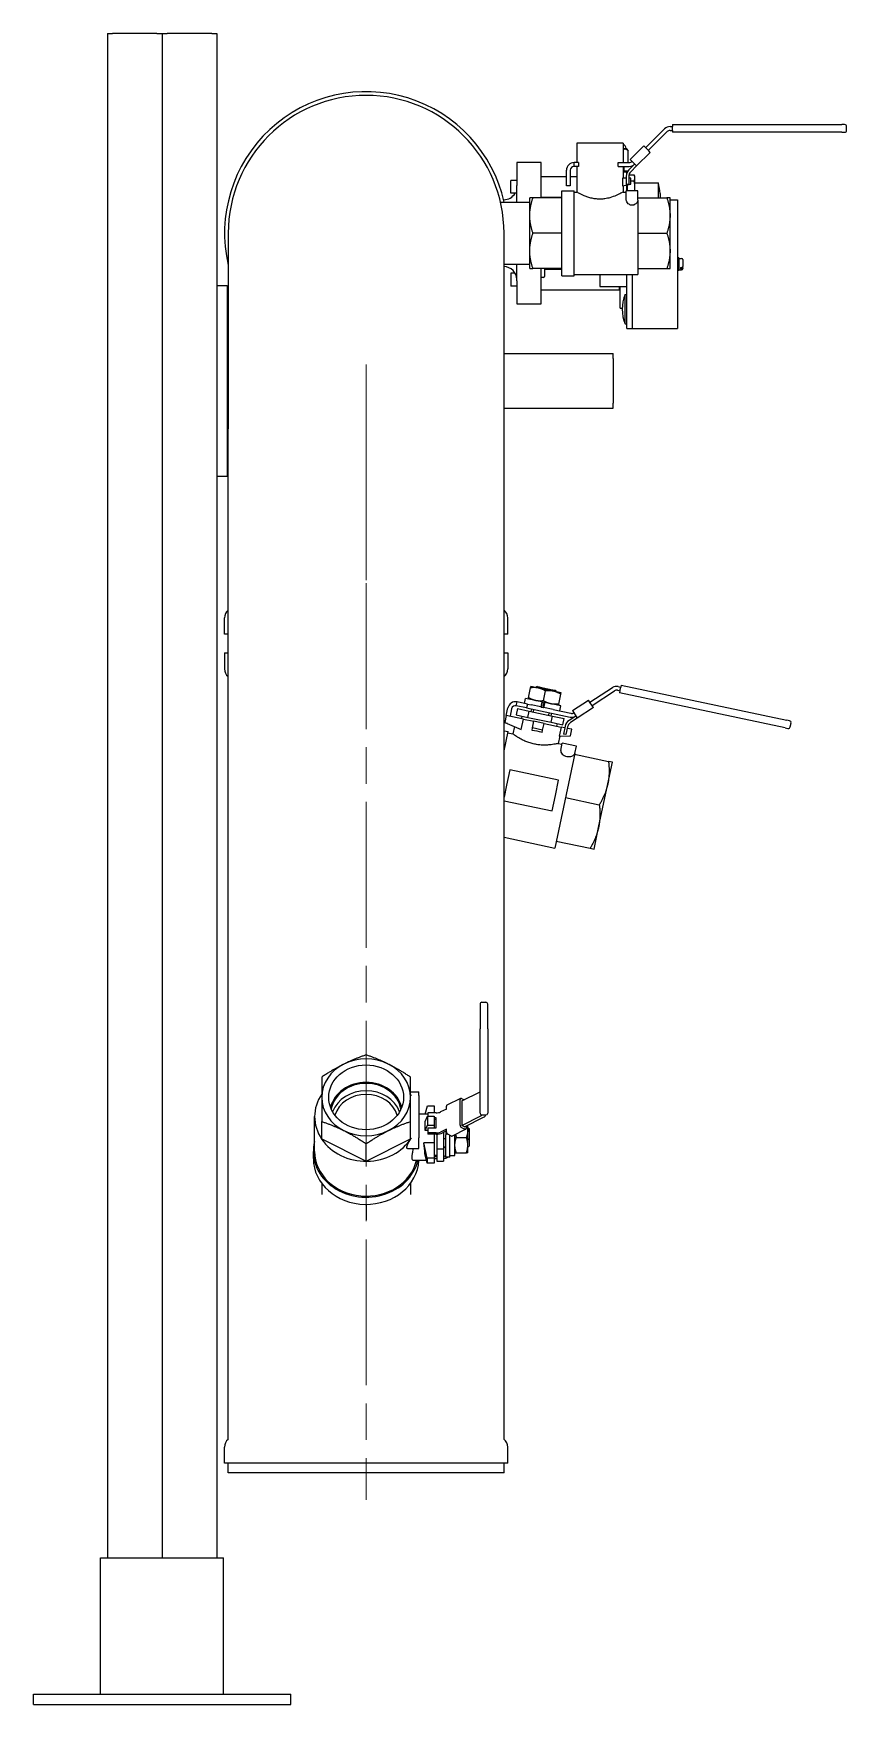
# Model space of a CAD drawing. Header units: millimetres. Extents: x 0 to 8400, y 0 to 5940.
# Drawn here: x 4559 to 5191, y 3732 to 5031 of the extents above; entities that cross this region are included whole.
import ezdxf

# ---------------------------------------------------------------- set-up
doc = ezdxf.new("R2010")
doc.units = ezdxf.units.MM
doc.header["$LTSCALE"] = 20
doc.linetypes.add('CHAIN', pattern=[0.3543, 0.2362, -0.0295, 0.0591, -0.0295])
doc.layers.add('Centerline', color=7, linetype='Continuous', lineweight=18)
doc.layers.add('Visible', color=7, linetype='Continuous', lineweight=25)

msp = doc.modelspace()

# ---------------------------------------------------------------- linework, layer by layer
at = {"layer": 'Centerline', "linetype": 'CHAIN', "ltscale": 23.990969}
msp.add_line((4817.5, 4773.7), (4817.5, 3891.22), dxfattribs=at)
at = {"layer": 'Centerline', "linetype": 'CHAIN', "ltscale": 13.222019}
msp.add_line((4817.5, 4535.7), (4817.5, 4773.68), dxfattribs=at)
at = {"layer": 'Visible'}
for p, q in [((4616.5, 5030.97), (4620.5, 5030.97)), ((4616.5, 5030.97), (4616.5, 3846.22)), ((4655, 5030.97), (4620.5, 5030.97)), ((4655, 5030.97), (4659, 5030.97)), ((4659, 5030.97), (4663, 5030.97)), ((4659, 5030.97), (4659, 3846.22)), ((4697.5, 5030.97), (4663, 5030.97)), ((4697.5, 5030.97), (4701.5, 5030.97)), ((4701.5, 5030.97), (4701.5, 4834.95)), ((5034.64, 4942.08), (5049.39, 4956.84)), ((5036.76, 4939.96), (5051.51, 4954.72)), ((5053.64, 4958.6), (5055.64, 4958.6)), ((5053.64, 4955.6), (5055.64, 4955.6)), ((5055.64, 4960.1), (5187.16, 4960.1)), ((5055.64, 4960.1), (5055.64, 4958.6)), ((5055.64, 4955.6), (5055.64, 4958.6)), ((5055.64, 4955.6), (5055.64, 4954.1)), ((5187.16, 4954.1), (5055.64, 4954.1)), ((5189.31, 4960.1), (5187.16, 4960.1)), ((5187.16, 4954.1), (5189.31, 4954.1)), ((5190.81, 4955.6), (5190.81, 4958.6)), ((5017.15, 4945.7), (4981.15, 4945.7)), ((4981.15, 4945.7), (4981.15, 4930.6)), ((5017.15, 4945.7), (5017.15, 4930.6)), ((5017.15, 4941.48), (5019.46, 4941.48)), ((5019.46, 4941.48), (5021.21, 4939.73)), ((5021.21, 4930.6), (5021.21, 4939.73)), ((5021.21, 4939.73), (5021.21, 4939.73)), ((5021.21, 4930.6), (5021.21, 4939.73)), ((5022.61, 4932.89), (5033.22, 4943.5)), ((5038.17, 4938.55), (5027.56, 4927.94)), ((5034.28, 4942.44), (5033.22, 4943.5)), ((5037.11, 4939.61), (5034.28, 4942.44)), ((5038.17, 4938.55), (5037.11, 4939.61)), ((4934.5, 4930.7), (4934.5, 4912.78)), ((4953.5, 4930.7), (4934.5, 4930.7)), ((4953.5, 4903.2), (4953.5, 4930.7)), ((4973.15, 4912.6), (4973.15, 4924.6)), ((4976.15, 4924.6), (4976.15, 4912.6)), ((4982.5, 4930.6), (4979.15, 4930.6)), ((4979.15, 4927.6), (4979.15, 4930.6)), ((4982.5, 4927.6), (4979.15, 4927.6)), ((4981.15, 4927.6), (4981.15, 4907.7)), ((4982.5, 4930.6), (4982.5, 4927.6)), ((5013.4, 4927.6), (5013.4, 4930.6)), ((5013.4, 4930.6), (5021.91, 4930.6)), ((5013.4, 4927.6), (5021.91, 4927.6)), ((5017.15, 4927.6), (5017.15, 4918.6)), ((5020.91, 4923.98), (5017.15, 4923.98)), ((5017.15, 4923.53), (5017.78, 4923.43)), ((5017.15, 4923.43), (5020, 4923.43)), ((5017.96, 4923.98), (5017.96, 4927.6)), ((5020, 4922.23), (5020, 4923.43)), ((5026.15, 4929.36), (5021.66, 4924.86)), ((5022.61, 4932.89), (5023.68, 4931.83)), ((5027.56, 4927.94), (5023.07, 4923.45)), ((5023.68, 4931.83), (5026.5, 4929)), ((5026.5, 4929), (5027.56, 4927.94)), ((4930, 4906.76), (4930, 4916.76)), ((4934.5, 4916.76), (4930, 4916.76)), ((4934.5, 4899.85), (4934.5, 4912.78)), ((4953.5, 4919.76), (4973.15, 4919.76)), ((4976.15, 4912.6), (4973.15, 4912.6)), ((4976.15, 4919.76), (4981.15, 4919.76)), ((5019.61, 4918.6), (5016.7, 4918.6)), ((5016.7, 4918.6), (5016.7, 4912.49)), ((5016.7, 4912.49), (5023.06, 4913.92)), ((5017.15, 4912.59), (5017.15, 4907.7)), ((5019.61, 4919.91), (5019.61, 4913.67)), ((5021.61, 4913.67), (5019.61, 4913.67)), ((5020, 4908.7), (5020, 4913.23)), ((5020.6, 4911.76), (5020.6, 4913.36)), ((5020.6, 4908.7), (5020.6, 4911.76)), ((5021.61, 4919.91), (5021.61, 4913.67)), ((5023.06, 4918.6), (5021.61, 4918.6)), ((5021.73, 4921), (5025.69, 4921)), ((5023.06, 4913.92), (5023.06, 4918.6)), ((5023.06, 4916.38), (5025.69, 4916.38)), ((5026.4, 4919.76), (5025.69, 4921)), ((5026.4, 4918.69), (5026.4, 4919.76)), ((5026.4, 4911.76), (5026.4, 4918.69)), ((5026.4, 4914.96), (5044.62, 4914.96)), ((5026.4, 4908.7), (5026.4, 4911.76)), ((5044.62, 4903.2), (5044.62, 4914.96)), ((4921.89, 4899.85), (4944.65, 4899.85)), ((4924.38, 4901.7), (4924.5, 4901.7)), ((4934.5, 4906.76), (4930, 4906.76)), ((4944.65, 4889.45), (4944.65, 4903.2)), ((4947.11, 4903.2), (4944.65, 4903.2)), ((4969.65, 4903.2), (4947.11, 4903.2)), ((4953.5, 4903.76), (4969.65, 4903.76)), ((4956, 4903.76), (4956, 4903.2)), ((4969.65, 4842.7), (4969.65, 4908.7)), ((4969.65, 4908.7), (4979.15, 4908.7)), ((4979.15, 4842.7), (4979.15, 4908.7)), ((4979.15, 4907.7), (4981.15, 4907.7)), ((5017.15, 4907.7), (5019.65, 4907.7)), ((5028.65, 4908.7), (5019.65, 4908.7)), ((5019.65, 4901.45), (5019.65, 4908.7)), ((5028.65, 4901.45), (5028.65, 4908.7)), ((5028.65, 4903.2), (5051.19, 4903.2)), ((5028.65, 4901.45), (5028.65, 4843.7)), ((5046.1, 4906.48), (5046.1, 4903.2)), ((5053.65, 4903.2), (5051.19, 4903.2)), ((5053.65, 4889.45), (5053.65, 4903.2)), ((5053.65, 4901.76), (5059.5, 4901.76)), ((5059.5, 4901.76), (5059.5, 4801.56)), ((4944.65, 4861.95), (4944.65, 4889.45)), ((5053.65, 4861.95), (5053.65, 4889.45)), ((4710.35, 4875.7), (4710.35, 4723.7)), ((4924.65, 4723.7), (4924.65, 4875.7)), ((4969.65, 4875.7), (4947.11, 4875.7)), ((5028.65, 4875.7), (5051.19, 4875.7)), ((4944.65, 4848.2), (4944.65, 4861.95)), ((5053.65, 4848.2), (5053.65, 4861.95)), ((4924.65, 4851.55), (4944.65, 4851.55)), ((4930, 4844.64), (4930, 4834.64)), ((4933.2, 4844.64), (4930, 4844.64)), ((4934.5, 4838.62), (4934.5, 4851.55)), ((4944.65, 4848.2), (4947.11, 4848.2)), ((4969.65, 4848.2), (4947.11, 4848.2)), ((4953.5, 4820.7), (4953.5, 4848.2)), ((4956, 4848.2), (4956, 4842)), ((4956, 4847.64), (4969.65, 4847.64)), ((4962.26, 4848.2), (4962.41, 4847.64)), ((4965.42, 4847.64), (4965.42, 4848.2)), ((5028.65, 4848.2), (5051.19, 4848.2)), ((5051.19, 4848.2), (5053.65, 4848.2)), ((5060.5, 4856.66), (5059.5, 4856.66)), ((5060.5, 4846.66), (5059.5, 4846.66)), ((5060.5, 4856.66), (5060.5, 4846.66)), ((5060.5, 4856.16), (5062.5, 4856.16)), ((5060.5, 4847.16), (5062.5, 4847.16)), ((5061.7, 4849.05), (5061.7, 4847.99)), ((5061.7, 4849.05), (5062.5, 4849.05)), ((5062.5, 4847.99), (5061.7, 4847.99)), ((5063.5, 4855.16), (5063.5, 4849.77)), ((5063.5, 4848.71), (5063.5, 4849.77)), ((5063.5, 4848.71), (5063.5, 4848.16)), ((4701.5, 4834.95), (4701.5, 4686.95)), ((4701.5, 4834.95), (4709.5, 4834.95)), ((4709.5, 4834.95), (4709.5, 4686.95)), ((4934.5, 4834.64), (4930, 4834.64)), ((4934.5, 4838.62), (4934.5, 4820.7)), ((4955.2, 4841.2), (4953.5, 4841.2)), ((4953.5, 4831.64), (5014.5, 4831.64)), ((4969.65, 4842.7), (4979.15, 4842.7)), ((4979.15, 4843.7), (5028.65, 4843.7)), ((4999, 4843.7), (4999, 4834.38)), ((4999, 4834.38), (5020, 4834.38)), ((5014.5, 4831.64), (5014.5, 4834.38)), ((5015, 4832.14), (5014.5, 4831.64)), ((5015, 4817.36), (5015, 4834.38)), ((5020, 4801.66), (5020, 4843.7)), ((5024.5, 4801.56), (5024.5, 4843.7)), ((4934.5, 4820.7), (4953.5, 4820.7)), ((5018.79, 4805.15), (5018.79, 4828.15)), ((5018.79, 4828.15), (5020, 4828.15)), ((5015, 4817.36), (5016.51, 4817.36)), ((5018.79, 4805.15), (5020, 4805.15)), ((5020, 4801.66), (5024.5, 4801.66)), ((5024.5, 4801.56), (5059.5, 4801.56)), ((4709.5, 4782.2), (4710.35, 4782.2)), ((4924.65, 4782.2), (5009.5, 4782.2)), ((5009.5, 4778.2), (5009.5, 4782.2)), ((5009.5, 4778.2), (5009.5, 4743.7)), ((5009.5, 4739.7), (5009.5, 4743.7)), ((4709.5, 4739.7), (4710.35, 4739.7)), ((4924.65, 4739.7), (5009.5, 4739.7)), ((4710.35, 3938.34), (4710.35, 4723.7)), ((4924.65, 3938.34), (4924.65, 4723.7)), ((4701.5, 4686.95), (4701.5, 3846.22)), ((4701.5, 4686.95), (4709.5, 4686.95)), ((4707.5, 4564.2), (4707.5, 4576.7)), ((4927.5, 4564.2), (4927.5, 4576.7)), ((4710.35, 4564.2), (4707.5, 4564.2)), ((4927.5, 4564.2), (4924.65, 4564.2)), ((4707.5, 4549.7), (4710.35, 4549.7)), ((4707.5, 4549.7), (4707.5, 4537.2)), ((4924.65, 4549.7), (4927.5, 4549.7)), ((4927.5, 4549.7), (4927.5, 4537.2)), ((4943.64, 4514.74), (4945.26, 4522.42)), ((4945.26, 4522.42), (4945.49, 4523.47)), ((4951.36, 4522.23), (4945.49, 4523.47)), ((4950.58, 4523.41), (4949.4, 4522.64)), ((4950.58, 4523.41), (4952.64, 4522.98)), ((4963.1, 4519.74), (4951.36, 4522.23)), ((4952.64, 4522.98), (4962.23, 4520.95)), ((4955.38, 4512.25), (4957, 4519.94)), ((4962.23, 4520.95), (4964.28, 4520.51)), ((4968.97, 4518.5), (4963.1, 4519.74)), ((4964.28, 4520.51), (4965.05, 4519.33)), ((4991.42, 4511.18), (5008.91, 4522.56)), ((4993.06, 4508.66), (5010.55, 4520.04)), ((5012.81, 4520.46), (5014.76, 4520.05)), ((5013.43, 4523.4), (5015.39, 4522.98)), ((5014.76, 4520.05), (5014.45, 4518.58)), ((5014.76, 4520.05), (5015.39, 4522.98)), ((5015.7, 4524.45), (5015.39, 4522.98)), ((5015.7, 4524.45), (5144.37, 4497.22)), ((4926.41, 4500.93), (4927.65, 4506.8)), ((4934.14, 4508.49), (4934.76, 4511.43)), ((4942.22, 4506.78), (4934.14, 4508.49)), ((4942.84, 4509.72), (4934.76, 4511.43)), ((4940.63, 4510.19), (4941.46, 4514.1)), ((4954.08, 4511.43), (4941.46, 4514.1)), ((4942.84, 4509.72), (4942.22, 4506.78)), ((4942.22, 4506.78), (4975.97, 4499.64)), ((4942.84, 4509.72), (4945.85, 4509.08)), ((4943.64, 4514.74), (4943.42, 4513.69)), ((4953.25, 4507.52), (4945.85, 4509.08)), ((4954.08, 4511.43), (4953.25, 4507.52)), ((4953.48, 4507.47), (4953.25, 4507.52)), ((4953.48, 4507.47), (4955.17, 4507.11)), ((4953.7, 4507.42), (4954.53, 4511.33)), ((4954.23, 4511.4), (4954.08, 4511.43)), ((4954.23, 4511.4), (4956.08, 4511.01)), ((4954.95, 4507.16), (4955.78, 4511.07)), ((4955.17, 4507.11), (4955.4, 4507.06)), ((4956.23, 4510.97), (4955.4, 4507.06)), ((4962.8, 4505.49), (4955.4, 4507.06)), ((4956.08, 4511.01), (4956.23, 4510.97)), ((4968.85, 4508.3), (4956.23, 4510.97)), ((4967.12, 4509.77), (4966.89, 4508.72)), ((4967.12, 4509.77), (4968.74, 4517.45)), ((4968.02, 4504.39), (4968.85, 4508.3)), ((4968.74, 4517.45), (4968.97, 4518.5)), ((4977.76, 4504.67), (4990.33, 4512.85)), ((4994.15, 4506.99), (4981.57, 4498.81)), ((4991.15, 4511.6), (4990.33, 4512.85)), ((4993.33, 4508.24), (4991.15, 4511.6)), ((4994.15, 4506.99), (4993.33, 4508.24)), ((5143.13, 4491.35), (5014.45, 4518.58)), ((4925.16, 4495.06), (4925.25, 4495.48)), ((4927.31, 4494.61), (4925.16, 4495.06)), ((4926.35, 4500.94), (4925.2, 4495.51)), ((4925.2, 4495.51), (4937.96, 4490.08)), ((4939.66, 4498.13), (4926.35, 4500.94)), ((4930.58, 4506.18), (4929.34, 4500.31)), ((4935.22, 4506.22), (4934.18, 4501.33)), ((4934.18, 4501.33), (4943.22, 4499.42)), ((4935.22, 4506.22), (4944.25, 4504.31)), ((4937.96, 4490.08), (4939.66, 4498.13)), ((4938.56, 4500.4), (4938.15, 4498.45)), ((4939.66, 4498.13), (4947.93, 4496.38)), ((4943.22, 4499.42), (4944.25, 4504.31)), ((4943.22, 4499.42), (4961.29, 4495.59)), ((4944.25, 4504.31), (4962.33, 4500.48)), ((4945.88, 4506.01), (4945.46, 4504.05)), ((4946.84, 4491.23), (4947.93, 4496.38)), ((4947.6, 4505.65), (4947.18, 4503.69)), ((4955.75, 4494.72), (4947.93, 4496.38)), ((4954.66, 4489.57), (4955.75, 4494.72)), ((4955.75, 4494.72), (4969.01, 4491.91)), ((4959.4, 4501.1), (4959.82, 4503.06)), ((4961.53, 4502.7), (4961.12, 4500.74)), ((4961.29, 4495.59), (4962.33, 4500.48)), ((4961.29, 4495.59), (4970.33, 4493.68)), ((4962.33, 4500.48), (4971.37, 4498.57)), ((4962.8, 4505.49), (4976.59, 4502.58)), ((4965.95, 4494.61), (4965.54, 4492.65)), ((4970.33, 4493.68), (4971.37, 4498.57)), ((4980.48, 4500.48), (4975.16, 4497.02)), ((4981.57, 4498.81), (4976.25, 4495.34)), ((4977.76, 4504.67), (4978.58, 4503.42)), ((4978.58, 4503.42), (4980.76, 4500.06)), ((4980.76, 4500.06), (4981.57, 4498.81)), ((5146.47, 4496.77), (5144.37, 4497.22)), ((5147.01, 4492.06), (5147.63, 4494.99)), ((4924.65, 4489.04), (4927.83, 4488.36)), ((4924.65, 4473.32), (4927.83, 4488.36)), ((4927.63, 4487.39), (4931.54, 4486.56)), ((4932.75, 4492.29), (4931.54, 4486.56)), ((4946.43, 4489.31), (4946.84, 4491.23)), ((4954.66, 4489.57), (4946.84, 4491.23)), ((4954.26, 4487.65), (4954.66, 4489.57)), ((4967.98, 4484.85), (4966.76, 4479.1)), ((4969.01, 4491.91), (4967.51, 4484.84)), ((4967.51, 4484.84), (4976.22, 4485.01)), ((4971.85, 4491.31), (4969.01, 4491.91)), ((4972.13, 4492.6), (4970.83, 4486.49)), ((4972.79, 4486.07), (4970.83, 4486.49)), ((4974.08, 4492.18), (4972.79, 4486.07)), ((4977.31, 4490.16), (4973.81, 4490.9)), ((4976.22, 4485.01), (4977.31, 4490.16)), ((5143.13, 4491.35), (5145.23, 4490.9)), ((4979.66, 4471.47), (4964.09, 4397.9)), ((4966.76, 4479.1), (4969.69, 4478.48)), ((4968.7, 4473.79), (4969.9, 4479.46)), ((4980.86, 4477.14), (4969.9, 4479.46)), ((4979.51, 4470.78), (5005.85, 4465.21)), ((4979.66, 4471.47), (4980.86, 4477.14)), ((4929.16, 4458.61), (4926.64, 4446.71)), ((4967.06, 4450.59), (4929.16, 4458.61)), ((5005.29, 4447.69), (5008.86, 4464.57)), ((5008.86, 4464.57), (5005.85, 4465.21)), ((4926.64, 4446.71), (4924.65, 4437.32)), ((4964.54, 4438.69), (4967.06, 4450.59)), ((4998.15, 4413.94), (5005.29, 4447.69)), ((4924.65, 4434.69), (4962.02, 4426.78)), ((4962.02, 4426.78), (4964.54, 4438.69)), ((4972.37, 4437.03), (4998.7, 4431.46)), ((4924.65, 4406.24), (4964.09, 4397.9)), ((4965.22, 4403.28), (4991.56, 4397.7)), ((4994.57, 4397.06), (4998.15, 4413.94)), ((4991.56, 4397.7), (4994.57, 4397.06)), ((4906, 4276.56), (4906, 4257.5)), ((4907.5, 4278.06), (4910.5, 4278.06)), ((4912, 4257.5), (4912, 4276.56)), ((4906, 4191.74), (4906, 4257.5)), ((4912, 4257.5), (4912, 4191.74)), ((4852, 4208.38), (4858.5, 4208.38)), ((4858.5, 4205.58), (4858.5, 4208.38)), ((4891.86, 4201.36), (4906, 4208.42)), ((4858.5, 4205.58), (4858.5, 4172.67)), ((4863.49, 4191.03), (4865.24, 4197.57)), ((4865.24, 4197.57), (4870.5, 4197.57)), ((4870.5, 4197.57), (4870.5, 4192.05)), ((4879.84, 4195.03), (4875.35, 4192.78)), ((4879.84, 4195.03), (4879.84, 4197.19)), ((4890.84, 4203.31), (4880.23, 4198)), ((4890.45, 4182.58), (4890.45, 4202.5)), ((4891.51, 4203.26), (4893.6, 4202.22)), ((4891.86, 4201.36), (4891.86, 4182.3)), ((4777.5, 4162.03), (4777.5, 4189.13)), ((4783, 4171.88), (4783, 4185.34)), ((4852, 4171.88), (4852, 4185.34)), ((4865.57, 4191.03), (4858.5, 4191.03)), ((4863.27, 4185.27), (4865.24, 4189.51)), ((4863.27, 4178.34), (4865.24, 4182.58)), ((4865.24, 4189.51), (4865.24, 4182.58)), ((4865.24, 4189.51), (4870.5, 4189.51)), ((4865.24, 4182.58), (4870.5, 4182.58)), ((4871.81, 4192.05), (4865.57, 4192.05)), ((4865.57, 4192.05), (4865.57, 4189.51)), ((4870.5, 4189.51), (4870.5, 4182.58)), ((4871.81, 4188.15), (4870.5, 4188.15)), ((4870.5, 4187.15), (4871.81, 4187.15)), ((4871.81, 4187.03), (4870.5, 4187.03)), ((4870.5, 4182.58), (4870.5, 4180.36)), ((4871.81, 4180.36), (4871.81, 4188.15)), ((4891.86, 4182.3), (4906.62, 4189.68)), ((4893.99, 4181.24), (4891.86, 4182.3)), ((4893.99, 4181.24), (4908.74, 4188.62)), ((4896.5, 4179.03), (4896.5, 4182.5)), ((4907.5, 4190.44), (4910.5, 4190.44)), ((4783, 4171.88), (4817.5, 4154.63)), ((4817.5, 4154.63), (4852, 4171.88)), ((4858.5, 4164.27), (4858.5, 4172.67)), ((4865.57, 4178.34), (4863.27, 4178.34)), ((4865.57, 4180.36), (4865.57, 4176.46)), ((4865.57, 4180.36), (4871.81, 4180.36)), ((4865.57, 4176.46), (4865.57, 4175.46)), ((4871.81, 4176.46), (4865.57, 4176.46)), ((4871.81, 4175.46), (4865.57, 4175.46)), ((4870.5, 4175.46), (4870.5, 4168.74)), ((4872.5, 4175.48), (4872.5, 4163.79)), ((4879.84, 4179.44), (4875.35, 4177.19)), ((4879.84, 4178.02), (4876.76, 4176.48)), ((4877.5, 4176.85), (4877.5, 4163.79)), ((4879.5, 4171.82), (4877.5, 4171.82)), ((4879.5, 4177.85), (4879.5, 4174.88)), ((4879.5, 4157.63), (4879.5, 4174.88)), ((4879.84, 4177.27), (4879.84, 4179.44)), ((4883.73, 4174.03), (4880.9, 4175.44)), ((4882.5, 4167.83), (4882.5, 4174.65)), ((4895.01, 4179.29), (4884.4, 4173.99)), ((4886.5, 4159.03), (4886.5, 4175.04)), ((4887.57, 4173.03), (4895.43, 4173.03)), ((4891.51, 4180.75), (4894.34, 4179.33)), ((4895.4, 4180.1), (4895.4, 4181.95)), ((4896.5, 4167.03), (4896.5, 4179.03)), ((4897.5, 4179.81), (4897.5, 4171.15)), ((4897.5, 4171.15), (4897.5, 4166.25)), ((4776.5, 4156.48), (4776.5, 4162.03)), ((4817.5, 4154.63), (4817.5, 4168.09)), ((4849.61, 4164.27), (4858.5, 4164.27)), ((4870.5, 4168.74), (4862.27, 4168.74)), ((4864.94, 4156.96), (4862.27, 4168.74)), ((4864.94, 4152.96), (4863.22, 4160.55)), ((4864.94, 4156.96), (4864.94, 4152.96)), ((4870.5, 4156.96), (4864.94, 4156.96)), ((4870.5, 4168.74), (4870.5, 4156.96)), ((4872.5, 4159.03), (4870.5, 4159.03)), ((4870.5, 4158.06), (4872.5, 4158.06)), ((4870.5, 4156.96), (4870.5, 4152.96)), ((4870.5, 4156.56), (4872.5, 4156.56)), ((4877.5, 4163.79), (4872.5, 4163.79)), ((4872.5, 4163.79), (4872.5, 4154.55)), ((4877.5, 4165.57), (4879.5, 4165.57)), ((4877.5, 4163.79), (4877.5, 4154.55)), ((4882.5, 4157.63), (4879.5, 4157.63)), ((4882.5, 4159.03), (4882.5, 4167.83)), ((4882.5, 4157.63), (4882.5, 4159.03)), ((4882.5, 4159.03), (4886.5, 4159.03)), ((4886.5, 4161.03), (4887.57, 4161.03)), ((4887.57, 4161.03), (4895.43, 4161.03)), ((4896.5, 4161.03), (4895.43, 4161.03)), ((4896.5, 4161.03), (4896.5, 4167.03)), ((4864.47, 4155.03), (4854.34, 4155.03)), ((4870.5, 4152.96), (4864.94, 4152.96)), ((4872.5, 4154.55), (4877.5, 4154.55)), ((4783, 4137.29), (4783, 4128.6)), ((4852, 4137.29), (4852, 4128.6)), ((4817.5, 4120.97), (4817.5, 4108.9)), ((4707.5, 3919.72), (4707.5, 3932.22)), ((4927.5, 3919.72), (4927.5, 3932.22)), ((4927.5, 3919.72), (4707.5, 3919.72)), ((4710.35, 3912.22), (4710.35, 3919.72)), ((4924.65, 3912.22), (4710.35, 3912.22)), ((4924.65, 3912.22), (4924.65, 3919.72)), ((4611.2, 3846.22), (4706.8, 3846.22)), ((4611.2, 3740.22), (4611.2, 3846.22)), ((4706.8, 3740.22), (4706.8, 3846.22)), ((4559, 3740.22), (4759, 3740.22)), ((4559, 3732.22), (4559, 3740.22)), ((4559, 3732.22), (4759, 3732.22)), ((4759, 3732.22), (4759, 3740.22))]:
    msp.add_line(p, q, dxfattribs=at)
for centre, radius, start, end in [((4817.5, 4875.7), 110, 12.68234, 193.07091), ((4817.5, 4875.7), 107.15, 0, 180), ((5053.64, 4952.6), 6, 90, 135), ((5053.64, 4952.6), 3, 90, 135), ((5189.31, 4958.6), 1.5, 0, 90), ((5189.31, 4955.6), 1.5, 270, 0), ((5015.46, 4941.48), 4, 0, 65.01641), ((4979.15, 4924.6), 6, 90, 180), ((4979.15, 4924.6), 3, 90, 180), ((5026.61, 4919.91), 7, 135, 180), ((5026.61, 4919.91), 5, 135, 180), ((5021.91, 4933.6), 3, 270, 315), ((5021.91, 4933.6), 6, 270, 315), ((4848.36, 4876.48), 200, 8.62693, 11.09054), ((4924.5, 4911.7), 10, 270, 330.41229), ((4817.5, 4875.7), 110, 346.92909, 347.31766), ((4924.5, 4839.7), 10, 0, 89.14053), ((5062.5, 4855.16), 1, 0, 90), ((5062.5, 4848.16), 1, 270, 0), ((4955.2, 4842), 0.8, 270, 0), ((5046.5, 4816.65), 30, 157.45969, 202.54031), ((4715.5, 4576.7), 8, 130.07202, 180), ((4919.5, 4576.7), 8, 0, 49.92798), ((4715.5, 4537.2), 8, 180, 229.92798), ((4919.5, 4537.2), 8, 310.07202, 0), ((5012.19, 4517.53), 6, 78.04879, 123.04879), ((5012.19, 4517.53), 3, 78.04879, 123.04879), ((4933.52, 4505.56), 6, 78.04879, 168.04879), ((4933.52, 4505.56), 3, 78.04879, 168.04879), ((4978.97, 4491.15), 7, 123.04879, 168.04879), ((4978.97, 4491.15), 5, 123.04879, 168.04879), ((4977.21, 4505.51), 6, 258.04879, 303.04879), ((4977.21, 4505.51), 3, 258.04879, 303.04879), ((5146.16, 4495.3), 1.5, 348.04879, 78.04879), ((5145.54, 4492.37), 1.5, 258.04879, 348.04879), ((4907.5, 4276.56), 1.5, 90, 180), ((4910.5, 4276.56), 1.5, 0, 90), ((4715.5, 3932.22), 8, 130.07202, 180), ((4919.5, 3932.22), 8, 0, 49.92798)]:
    msp.add_arc(centre, radius, start, end, dxfattribs=at)
for centre, major_axis, ratio, start_param, end_param in [((4949.5, 4484.51), (17.61, -3.73), 0.2313419, 1.3467032, 1.7948894), ((4817.5, 4204.13), (-34.5, 0), 0.8660254, 4.1887902, 5.2359878), ((4817.5, 4204.13), (-34.5, 0), 0.8660254, 5.2359878, 6.2831853), ((4817.5, 4204.13), (34.5, 0), 0.8660254, 0, 1.0471976), ((4817.5, 4191.28), (28.27, 0), 0.8660254, 0.2091619, 2.9324308), ((4817.5, 4191.28), (27.4, 0), 0.8660254, 0.1555909, 2.9860018), ((4817.5, 4185.5), (27.4, 0), 0.8660254, 0.3178826, 2.8237101), ((4817.5, 4189.13), (-40, 0), 0.8660254, 5.7525782, 8.9298139), ((4817.5, 4204.13), (-34.5, 0), 0.8660254, 0, 1.0471976), ((4817.5, 4184.78), (-25, 0), 0.8660254, 3.3941525, 6.0306254), ((4817.5, 4204.13), (34.5, 0), 0.8660254, 5.2359878, 6.2831853), ((4817.5, 4189.13), (40, 0), 0.8660254, 0.494964, 0.5306071), ((4880.9, 4196.66), (-0.67, 1.34), 0.6123724, 0, 0.8860771), ((4891.51, 4201.97), (-0.67, 1.34), 0.6123724, 5.5984661, 7.1692624), ((4859.21, 4173.03), (-2.17, -17.99), 0.1975952, 1.8940957, 2.3422818), ((4871.81, 4194.55), (-5, 0), 0.5, 1.5707963, 2.3561945), ((4891.51, 4182.05), (0.67, -1.34), 0.6123724, 4.0276698, 5.5984661), ((4907.5, 4191.74), (-1.5, 0), 0.8660254, 0, 1.5707963), ((4904.5, 4190.74), (3, 0), 0.5, 5.4977871, 6.0831844), ((4904.5, 4190.74), (6, 0), 0.5, 5.4977871, 6.1833401), ((4910.5, 4191.74), (1.5, 0), 0.8660254, 4.712389, 6.2831853), ((4817.5, 4162.03), (-41, 0), 0.8660254, 6.0618709, 9.2263341), ((4817.5, 4204.13), (34.5, 0), 0.8660254, 4.1887902, 5.2359878), ((4871.81, 4178.96), (-5, 0), 0.5, 1.5707963, 2.3561945), ((4871.81, 4178.96), (-7, 0), 0.5, 1.5707963, 2.3561945), ((4885.5, 4174.88), (-6, 0), 0.5, 5.8174368, 6.2831853), ((4880.9, 4176.74), (-0.67, 1.34), 0.6123724, 0.8860771, 2.4568735), ((4883.73, 4175.33), (0.67, -1.34), 0.6123724, 5.5984661, 6.2831853), ((4894.34, 4180.63), (0.67, -1.34), 0.6123724, 5.5984661, 7.1692624), ((4817.5, 4156.48), (-41, 0), 0.8660254, 0, 3.1007443), ((4817.5, 4162.03), (-40, 0), 0.8660254, 0, 2.9381189), ((4859.83, 4173.03), (-3.09, 18), 0.0953093, 3.930328, 4.4558578), ((4876.5, 4166.49), (-3, 0), 0.5, 1.9106332, 2.4840777), ((4876.5, 4159.56), (3, 0), 0.5, 5.0522259, 6.2831853), ((4876.5, 4159.56), (6, 0), 0.5, 4.8798371, 5.5837606)]:
    msp.add_ellipse(centre, major_axis=major_axis, ratio=ratio, start_param=start_param, end_param=end_param, dxfattribs=at)
msp.add_ellipse((4817.5, 4204.13), major_axis=(29.07, 0), ratio=0.8660254, dxfattribs=at)
for points, knots in [([(5021.21, 4939.73), (5021.11, 4939.83), (5021.01, 4939.92), (5020.91, 4940), (5020.81, 4940.09), (5020.71, 4940.17), (5020.61, 4940.25), (5020.56, 4940.29), (5020.51, 4940.32), (5020.46, 4940.36), (5020.41, 4940.4), (5020.36, 4940.43), (5020.3, 4940.46), (5020.25, 4940.5), (5020.2, 4940.53), (5020.15, 4940.56), (5020.1, 4940.59), (5020.05, 4940.62), (5019.99, 4940.65), (5019.94, 4940.67), (5019.89, 4940.7), (5019.84, 4940.72), (5019.78, 4940.75), (5019.73, 4940.77), (5019.68, 4940.79), (5019.63, 4940.81), (5019.57, 4940.83), (5019.52, 4940.85), (5019.47, 4940.87), (5019.42, 4940.88), (5019.36, 4940.9), (5019.31, 4940.91), (5019.26, 4940.92), (5019.2, 4940.94), (5019.15, 4940.95), (5019.1, 4940.95), (5019.04, 4940.96), (5018.99, 4940.97), (5018.94, 4940.97), (5018.89, 4940.98), (5018.83, 4940.98), (5018.78, 4940.98), (5018.73, 4940.98), (5018.67, 4940.98), (5018.62, 4940.98), (5018.57, 4940.98), (5018.51, 4940.97), (5018.46, 4940.97), (5018.41, 4940.96), (5018.36, 4940.95), (5018.3, 4940.94), (5018.25, 4940.93), (5018.2, 4940.92), (5018.14, 4940.91), (5018.09, 4940.9), (5018.04, 4940.88), (5017.98, 4940.87), (5017.93, 4940.85), (5017.88, 4940.83), (5017.83, 4940.81), (5017.77, 4940.79), (5017.72, 4940.77), (5017.67, 4940.75), (5017.62, 4940.72), (5017.56, 4940.7), (5017.51, 4940.67), (5017.46, 4940.64), (5017.41, 4940.62), (5017.36, 4940.59), (5017.3, 4940.56), (5017.25, 4940.53), (5017.2, 4940.49), (5017.15, 4940.46), (5017.15, 4940.46), (5017.15, 4940.46), (5017.15, 4940.46)], [0, 0, 0, 0, 0.722756, 0.722756, 0.722756, 1.4488451, 1.4488451, 1.4488451, 1.8126027, 1.8126027, 1.8126027, 2.1765769, 2.1765769, 2.1765769, 2.5405935, 2.5405935, 2.5405935, 2.9044961, 2.9044961, 2.9044961, 3.2681481, 3.2681481, 3.2681481, 3.6314347, 3.6314347, 3.6314347, 3.9942656, 3.9942656, 3.9942656, 4.3565779, 4.3565779, 4.3565779, 4.7183393, 4.7183393, 4.7183393, 5.0795528, 5.0795528, 5.0795528, 5.4402607, 5.4402607, 5.4402607, 5.8006056, 5.8006056, 5.8006056, 6.1612868, 6.1612868, 6.1612868, 6.5225106, 6.5225106, 6.5225106, 6.8842727, 6.8842727, 6.8842727, 7.2465314, 7.2465314, 7.2465314, 7.6092127, 7.6092127, 7.6092127, 7.9722147, 7.9722147, 7.9722147, 8.3354112, 8.3354112, 8.3354112, 8.6986548, 8.6986548, 8.6986548, 9.0617795, 9.0617795, 9.0617795, 9.4246031, 9.4246031, 9.4246031, 9.4247742, 9.4247742, 9.4247742, 9.4247742]), ([(5017.15, 4907.7), (5017.15, 4907.7), (5017.15, 4907.7), (5017.14, 4907.69), (5017.13, 4907.69), (5017.1, 4907.67), (5017.06, 4907.65), (5016.76, 4907.48), (5016.25, 4907.19), (5014.57, 4906.31), (5013.3, 4905.67), (5010.35, 4904.4), (5008.71, 4903.78), (5005.71, 4902.93), (5004.43, 4902.65), (5002.56, 4902.37), (5002.01, 4902.3), (5001.13, 4902.23), (5000.82, 4902.21), (5000.24, 4902.18), (4999.97, 4902.17), (4999.52, 4902.16), (4999.33, 4902.16), (4999.15, 4902.16), (4997.99, 4902.16), (4996.8, 4902.23), (4994.45, 4902.55), (4993.29, 4902.78), (4991.09, 4903.34), (4990.03, 4903.67), (4988.1, 4904.36), (4987.21, 4904.72), (4985.64, 4905.4), (4984.9, 4905.74), (4983.59, 4906.39), (4983.01, 4906.69), (4982.09, 4907.18), (4981.73, 4907.37), (4981.26, 4907.63), (4981.15, 4907.7), (4981.15, 4907.7)], [-19.6085588, -19.6085588, -19.6085588, -19.6085588, -19.5805492, -19.5805492, -19.5057019, -19.5057019, -19.3761235, -19.3761235, -18.8218938, -18.8218938, -18.1440759, -18.1440759, -17.5248435, -17.5248435, -17.1128589, -17.1128589, -16.9430395, -16.9430395, -16.8479196, -16.8479196, -16.7677188, -16.7677188, -16.7122811, -16.7122811, -16.7122811, -16.3632847, -16.3632847, -16.0142883, -16.0142883, -15.6652918, -15.6652918, -15.3162954, -15.3162954, -14.9689468, -14.9689468, -14.6215982, -14.6215982, -14.2742495, -14.2742495, -13.9269009, -13.9269009, -13.9269009, -13.9269009]), ([(5028.65, 4901.45), (5028.65, 4901), (5028.52, 4900.49), (5028.01, 4899.5), (5027.62, 4899.01), (5026.79, 4898.28), (5026.34, 4897.98), (5025.56, 4897.65), (5025.29, 4897.56), (5024.72, 4897.45), (5024.44, 4897.42), (5024.15, 4897.42), (5023.86, 4897.42), (5023.58, 4897.45), (5023.01, 4897.56), (5022.74, 4897.65), (5021.96, 4897.98), (5021.51, 4898.28), (5020.68, 4899.01), (5020.29, 4899.5), (5019.78, 4900.49), (5019.65, 4901), (5019.65, 4901.45)], [-0.7950758, -0.7950758, -0.7950758, -0.7950758, -0.5686098, -0.5686098, -0.3421438, -0.3421438, -0.1710719, -0.1710719, -0.085536, -0.085536, 0, 0, 0, 0.085536, 0.085536, 0.1710719, 0.1710719, 0.3421438, 0.3421438, 0.5686098, 0.5686098, 0.7950758, 0.7950758, 0.7950758, 0.7950758]), ([(5062.5, 4849.05), (5062.62, 4849.05), (5062.77, 4849.07), (5062.99, 4849.14), (5063.12, 4849.2), (5063.29, 4849.32), (5063.38, 4849.41), (5063.47, 4849.57), (5063.5, 4849.68), (5063.5, 4849.77)], [0, 0, 0, 0, 0.0368272, 0.0368272, 0.07392141, 0.07392141, 0.11143494, 0.11143494, 0.14950916, 0.14950916, 0.14950916, 0.14950916]), ([(5063.5, 4848.71), (5063.5, 4848.62), (5063.47, 4848.51), (5063.38, 4848.35), (5063.29, 4848.26), (5063.12, 4848.14), (5062.99, 4848.08), (5062.77, 4848.01), (5062.62, 4847.99), (5062.5, 4847.99)], [0.45045907, 0.45045907, 0.45045907, 0.45045907, 0.48853329, 0.48853329, 0.52604682, 0.52604682, 0.56314103, 0.56314103, 0.59996823, 0.59996823, 0.59996823, 0.59996823]), ([(4966.76, 4479.1), (4966.76, 4479.1), (4966.64, 4479.08), (4966.14, 4478.97), (4965.77, 4478.89), (4964.78, 4478.7), (4964.17, 4478.59), (4962.78, 4478.37), (4962, 4478.26), (4960.34, 4478.06), (4959.41, 4477.98), (4957.4, 4477.86), (4956.31, 4477.84), (4954.06, 4477.88), (4952.89, 4477.96), (4950.56, 4478.22), (4949.39, 4478.41), (4947.14, 4478.88), (4945.99, 4479.18), (4943.75, 4479.89), (4942.66, 4480.3), (4940.58, 4481.17), (4939.6, 4481.63), (4937.8, 4482.55), (4936.99, 4483.01), (4935.55, 4483.85), (4934.88, 4484.27), (4933.7, 4485.04), (4933.18, 4485.39), (4932.36, 4485.96), (4932.05, 4486.19), (4931.64, 4486.49), (4931.54, 4486.56), (4931.54, 4486.56)], [-8.2674489, -8.2674489, -8.2674489, -8.2674489, -7.9232642, -7.9232642, -7.5790796, -7.5790796, -7.2348949, -7.2348949, -6.8907103, -6.8907103, -6.5459409, -6.5459409, -6.2011714, -6.2011714, -5.856402, -5.856402, -5.5116326, -5.5116326, -5.1668632, -5.1668632, -4.8220937, -4.8220937, -4.4773243, -4.4773243, -4.1325549, -4.1325549, -3.7883702, -3.7883702, -3.4441856, -3.4441856, -3.1000009, -3.1000009, -2.7558163, -2.7558163, -2.7558163, -2.7558163]), ([(4968.7, 4473.79), (4968.62, 4473.4), (4968.67, 4472.92), (4969.09, 4471.93), (4969.45, 4471.4), (4970.3, 4470.54), (4970.82, 4470.13), (4972.03, 4469.45), (4972.73, 4469.19), (4973.42, 4469.05), (4974.11, 4468.9), (4974.85, 4468.86), (4976.24, 4468.98), (4976.88, 4469.15), (4978.01, 4469.59), (4978.55, 4469.92), (4979.33, 4470.67), (4979.58, 4471.08), (4979.66, 4471.47)], [-0.9250144, -0.9250144, -0.9250144, -0.9250144, -0.6741474, -0.6741474, -0.4232803, -0.4232803, -0.2116401, -0.2116401, 0, 0, 0, 0.2116401, 0.2116401, 0.4232803, 0.4232803, 0.6741474, 0.6741474, 0.9250144, 0.9250144, 0.9250144, 0.9250144]), ([(4849.61, 4164.27), (4849.52, 4164.27), (4849.43, 4164.29), (4849.15, 4164.42), (4849.04, 4164.67), (4849.04, 4165.37), (4849.15, 4165.86), (4849.56, 4166.99), (4849.85, 4167.63), (4850.52, 4168.96), (4850.96, 4169.75), (4851.85, 4171.29), (4852.3, 4172.03), (4852.7, 4172.67)], [-2.1008691, -2.1008691, -2.1008691, -2.1008691, -2.0235457, -2.0235457, -1.8119056, -1.8119056, -1.6002654, -1.6002654, -1.3886253, -1.3886253, -1.1377582, -1.1377582, -0.8868911, -0.8868911, -0.8868911, -0.8868911]), ([(4853.22, 4157.44), (4853.22, 4158.01), (4853.28, 4158.7), (4853.51, 4160.27), (4853.68, 4161.16), (4854.04, 4162.8), (4854.21, 4163.52), (4854.4, 4164.27)], [-11.02326519, -11.02326519, -11.02326519, -11.02326519, -10.67849577, -10.67849577, -10.33372634, -10.33372634, -10.08429417, -10.08429417, -10.08429417, -10.08429417]), ([(4854.34, 4155.03), (4854.18, 4155.03), (4854.02, 4155.08), (4853.68, 4155.33), (4853.51, 4155.6), (4853.28, 4156.37), (4853.22, 4156.86), (4853.22, 4157.44)], [-0.91162628, -0.91162628, -0.91162628, -0.91162628, -0.68953885, -0.68953885, -0.34476943, -0.34476943, 0, 0, 0, 0])]:
    msp.add_open_spline(points, degree=3, knots=knots, dxfattribs=at)
for points, weights in [([(5026.4, 4918.69), (5026.4, 4919.76), (5025.69, 4921)], [1, 1.0379548493, 1]), ([(5025.69, 4916.38), (5026.4, 4917.62), (5026.4, 4918.69)], [1, 1.0379548493, 1]), ([(5026.4, 4911.76), (5026.4, 4913.9), (5025.69, 4916.38)], [1, 1.0379548493, 1]), ([(5026.07, 4908.7), (5026.4, 4910.28), (5026.4, 4911.76)], [1.01646606905, 1.02588097894, 1]), ([(4944.65, 4889.45), (4944.65, 4895.83), (4947.11, 4903.2)], [1.81878765449, 1.81878765449, 1.68820457608]), ([(5051.19, 4903.2), (5053.65, 4895.83), (5053.65, 4889.45)], [1.68820457608, 1.81878765449, 1.81878765449]), ([(4947.11, 4875.7), (4944.65, 4883.07), (4944.65, 4889.45)], [1.68820457608, 1.81878765449, 1.81878765449]), ([(5053.65, 4889.45), (5053.65, 4883.07), (5051.19, 4875.7)], [1.81878765449, 1.81878765449, 1.68820457608]), ([(4944.65, 4861.95), (4944.65, 4868.33), (4947.11, 4875.7)], [1.81878765449, 1.81878765449, 1.68820457608]), ([(5051.19, 4875.7), (5053.65, 4868.33), (5053.65, 4861.95)], [1.68820457608, 1.81878765449, 1.81878765449]), ([(4947.11, 4848.2), (4944.65, 4855.57), (4944.65, 4861.95)], [1.68820457608, 1.81878765449, 1.81878765449]), ([(5053.65, 4861.95), (5053.65, 4855.57), (5051.19, 4848.2)], [1.81878765449, 1.81878765449, 1.68820457608]), ([(4951.36, 4522.23), (4948.63, 4522.8), (4945.26, 4522.42)], [1.79385662014, 1.79385662014, 1.66506350946]), ([(4952.64, 4522.98), (4951.93, 4522.68), (4951.12, 4522.28)], [1.09389498572, 1.12552357002, 1.14874156311]), ([(4957, 4519.94), (4954.08, 4521.65), (4951.36, 4522.23)], [1.66506350946, 1.79385662014, 1.79385662014]), ([(4963.1, 4519.74), (4960.37, 4520.32), (4957, 4519.94)], [1.79385662014, 1.79385662014, 1.66506350946]), ([(4963.34, 4519.69), (4962.75, 4520.39), (4962.23, 4520.95)], [1.14874156311, 1.12552357002, 1.09389498572]), ([(4968.74, 4517.45), (4965.82, 4519.17), (4963.1, 4519.74)], [1.66506350946, 1.79385662014, 1.79385662014]), ([(4949.29, 4512.44), (4946.56, 4513.02), (4943.64, 4514.74)], [1.79385662014, 1.79385662014, 1.66506350946]), ([(4955.38, 4512.25), (4952.01, 4511.87), (4949.29, 4512.44)], [1.66506350946, 1.79385662014, 1.79385662014]), ([(4961.02, 4509.96), (4958.3, 4510.54), (4955.38, 4512.25)], [1.79385662014, 1.79385662014, 1.66506350946]), ([(4967.12, 4509.77), (4963.75, 4509.38), (4961.02, 4509.96)], [1.66506350946, 1.79385662014, 1.79385662014]), ([(5005.85, 4465.21), (5006.95, 4455.53), (5005.29, 4447.69)], [1.65050105335, 1.77816775413, 1.77816775413]), ([(5005.29, 4447.69), (5003.63, 4439.86), (4998.7, 4431.46)], [1.77816775413, 1.77816775413, 1.65050105335]), ([(4998.7, 4431.46), (4999.8, 4421.77), (4998.15, 4413.94)], [1.65050105335, 1.77816775413, 1.77816775413]), ([(4998.15, 4413.94), (4996.49, 4406.11), (4991.56, 4397.7)], [1.77816775413, 1.77816775413, 1.65050105335]), ([(4817.5, 4237.09), (4808.26, 4234), (4800.25, 4230)], [1.65050105335, 1.77816775413, 1.77816775413]), ([(4834.75, 4230), (4826.74, 4234), (4817.5, 4237.09)], [1.77816775413, 1.77816775413, 1.65050105335]), ([(4800.25, 4230), (4792.24, 4226), (4783, 4219.84)], [1.77816775413, 1.77816775413, 1.65050105335]), ([(4852, 4219.84), (4842.76, 4226), (4834.75, 4230)], [1.65050105335, 1.77816775413, 1.77816775413]), ([(4783, 4219.84), (4783, 4212.13), (4783, 4204.13)], [1.65050105335, 1.77816775413, 1.77816775413]), ([(4852, 4204.13), (4852, 4212.13), (4852, 4219.84)], [1.77816775413, 1.77816775413, 1.65050105335]), ([(4783, 4204.13), (4783, 4196.12), (4783, 4185.34)], [1.77816775413, 1.77816775413, 1.65050105335]), ([(4852, 4185.34), (4852, 4196.12), (4852, 4204.13)], [1.65050105335, 1.77816775413, 1.77816775413]), ([(4783, 4185.34), (4792.24, 4182.25), (4800.25, 4178.25)], [1.65050105335, 1.77816775413, 1.77816775413]), ([(4834.75, 4178.25), (4842.76, 4182.25), (4852, 4185.34)], [1.77816775413, 1.77816775413, 1.65050105335]), ([(4896.16, 4182.33), (4896.5, 4180.64), (4896.5, 4179.03)], [1.75070824969, 1.79385662014, 1.79385662014]), ([(4800.25, 4178.25), (4808.26, 4174.25), (4817.5, 4168.09)], [1.77816775413, 1.77816775413, 1.65050105335]), ([(4817.5, 4168.09), (4826.74, 4174.25), (4834.75, 4178.25)], [1.65050105335, 1.77816775413, 1.77816775413]), ([(4886.5, 4167.03), (4886.5, 4169.81), (4887.57, 4173.03)], [1.79385662014, 1.79385662014, 1.66506350946]), ([(4886.94, 4175.26), (4887.18, 4174.19), (4887.57, 4173.03)], [1.73845394875, 1.70938483557, 1.66506350946]), ([(4896.5, 4179.03), (4896.5, 4176.24), (4895.43, 4173.03)], [1.79385662014, 1.79385662014, 1.66506350946]), ([(4896.5, 4167.03), (4896.5, 4169.81), (4895.43, 4173.03)], [1.79385662014, 1.79385662014, 1.66506350946]), ([(4896.5, 4180.48), (4897.06, 4180.12), (4897.5, 4179.81)], [1.14874156311, 1.12552357002, 1.09389498572]), ([(4897.5, 4171.15), (4897.06, 4171.46), (4896.5, 4171.82)], [1.09389498572, 1.12552357002, 1.14874156311]), ([(4887.57, 4161.03), (4886.5, 4164.24), (4886.5, 4167.03)], [1.66506350946, 1.79385662014, 1.79385662014]), ([(4895.43, 4161.03), (4896.5, 4164.24), (4896.5, 4167.03)], [1.66506350946, 1.79385662014, 1.79385662014]), ([(4896.5, 4165.57), (4897.06, 4165.93), (4897.5, 4166.25)], [1.14874156311, 1.12552357002, 1.09389498572])]:
    msp.add_rational_spline(points, weights, degree=2, dxfattribs=at)

doc.saveas('drawing.dxf')
